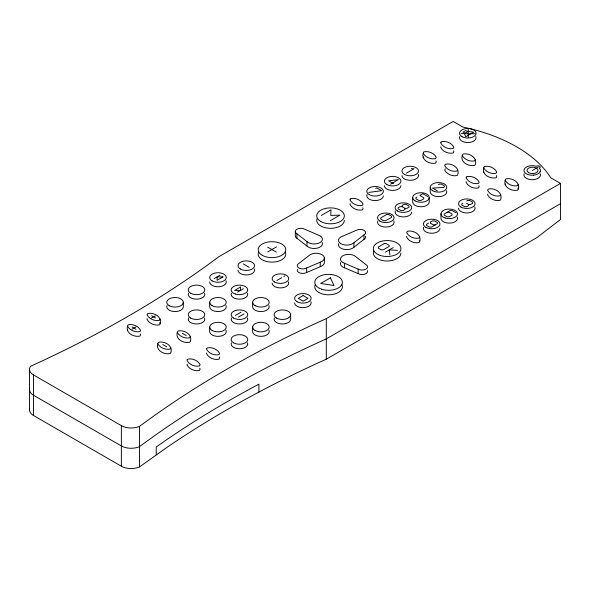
<?xml version="1.0" encoding="UTF-8"?>
<svg xmlns="http://www.w3.org/2000/svg" width="590" height="590" viewBox="0 0 590 590"><rect width="100%" height="100%" fill="white"/><g stroke="black" fill="none" stroke-linecap="round" stroke-linejoin="round"><path stroke-width="0.89" d="M127.521 326.115L128.2 324.817C132.684 323.711 138.517 326.086 140.59 330.282L139.911 331.58C135.42 332.686 129.594 330.312 127.521 326.115C125.294 333.195 134.232 337.458 139.911 336.086L140.59 334.788L140.265 333.903M127.521 330.629L127.639 329.876M147.161 318.615L147.035 319.36C149.108 323.556 154.941 325.923 159.425 324.817L159.986 324.264C162.833 316.904 153.717 312.073 147.714 313.556L147.035 314.854C149.108 319.043 154.941 321.417 159.425 320.311L160.104 319.013M157.773 343.587L158.452 342.288C164.455 340.806 173.563 345.637 170.716 353.004L170.163 353.55C164.485 354.922 155.546 350.667 157.773 343.587C159.846 347.783 165.672 350.15 170.163 349.044L170.842 347.746M177.288 332.318L177.966 331.019C183.969 329.537 193.085 334.368 190.238 341.735L189.678 342.288C183.999 343.66 175.06 339.398 177.288 332.318C179.36 336.514 185.194 338.881 189.678 337.775L190.356 336.477M187.17 364.244L187.045 364.996C189.117 369.193 194.951 371.56 199.435 370.454L200.113 369.156L199.789 368.271M206.684 352.982L206.566 353.727C208.639 357.923 214.465 360.291 218.956 359.185L219.635 357.887L219.31 357.002M350.136 203.675L350.01 204.42C352.082 208.617 357.916 210.991 362.4 209.885L363.079 208.587L362.762 207.702M406.731 236.354L406.613 237.099C408.686 241.295 414.519 243.67 419.003 242.564L419.564 242.011C422.411 234.643 413.295 229.82 407.292 231.295L406.613 232.593C408.686 236.789 414.519 239.164 419.003 238.058L419.682 236.76M423.2 153.157L423.878 151.859C428.37 150.752 434.196 153.12 436.268 157.316L435.59 158.614C431.106 159.72 425.272 157.353 423.2 153.157C420.972 160.237 429.918 164.492 435.59 163.12L436.268 161.822L435.944 160.937M423.2 157.663L423.325 156.918M440.885 146.777L440.767 147.522C442.839 151.719 448.673 154.086 453.157 152.98L453.835 151.682L453.511 150.797M457.737 169.714L457.058 171.012C452.574 172.118 446.741 169.743 444.668 165.547L445.347 164.249C451.35 162.774 460.466 167.604 457.619 174.965L457.058 175.518C452.574 176.624 446.741 174.249 444.668 170.053L445.347 168.755M462.236 155.406L462.914 154.108C468.917 152.633 478.033 157.464 475.186 164.824L474.625 165.377C468.947 166.749 460.008 162.486 462.236 155.406C464.308 159.602 470.142 161.977 474.625 160.871L475.304 159.573M466.262 181.705L466.137 182.45C468.209 186.647 474.043 189.021 478.527 187.915L479.205 186.617L478.881 185.725M483.704 167.803L484.383 166.505C488.867 165.399 494.7 167.774 496.773 171.97L496.094 173.268C491.61 174.367 485.776 172 483.704 167.803C481.477 174.883 490.415 179.146 496.094 177.774L496.773 176.476L496.448 175.584M483.704 172.31L483.822 171.565M487.731 194.103L487.606 194.847C489.678 199.044 495.512 201.411 499.996 200.305L500.556 199.759C503.403 192.392 494.287 187.561 488.284 189.043L487.606 190.341C489.678 194.538 495.512 196.905 499.996 195.799L500.674 194.501M505.173 180.193L505.851 178.903C511.855 177.42 520.97 182.251 518.123 189.611L517.563 190.164C511.884 191.536 502.946 187.281 505.173 180.193C507.245 184.39 513.079 186.765 517.563 185.658L518.241 184.36M505.173 184.707L505.291 183.962M353.934 242.711L364.001 234.879A5.524 3.186 0 0 0 364.001 230.373A5.524 3.186 0 0 0 356.198 230.373L342.62 236.184A8.282 4.779 0 0 0 340.909 243.707A8.282 4.779 0 0 0 353.934 242.711L353.934 247.225A8.282 4.779 0 0 1 343.594 249.245A8.282 4.779 0 0 1 338.763 243.596M353.934 247.225L364.001 239.385A5.524 3.186 0 0 0 365.431 236.31M139.528 466.919L167.317 447.139A1056.365 609.89 0 0 1 258.914 392.055L275.309 383.529A1056.365 609.89 0 0 1 326.3 359.185L537.077 237.49L560.5 219.465L560.5 183.409L550.743 177.774A146.63 84.658 0 0 0 462.914 127.064L453.157 121.429L218.956 256.65A1084.309 626.02 0 0 1 30.547 366.279A13.799 7.965 0 0 0 33.541 374.96L33.541 415.53L121.37 466.233A13.799 7.965 0 0 0 139.528 466.919L139.528 426.356A1056.365 609.89 0 0 1 326.3 318.622L560.5 183.409M321.262 215.461L331.019 209.826L330.776 215.402L339.906 215.136L330.304 220.682M214.148 278.591L220.004 275.213M131.931 329.294L135.833 327.044M151.446 318.032L155.347 315.775M375.727 188.424L376.7 187.863L381.582 190.681L368.809 192.421M267.749 251.93L276.533 246.856M406.23 173.231L414.04 168.725L411.289 168.578M390.558 184.169L398.449 179.611L388.603 180.791L393.486 183.608M237.571 292.116L243.419 288.731M416.901 197.126L415.928 197.687L415.928 198.815L418.856 200.504L420.81 200.504L423.738 198.815L423.738 197.687L419.829 195.438L422.846 193.697L427.728 196.514M438.459 184.677L439.439 184.117L441.386 184.117L444.314 185.806L444.314 186.934L443.341 187.495L432.522 188.114L437.397 190.931M276.88 280.464L281.762 277.647M283.812 276.467L284.786 275.899M235.403 315.473L241.03 312.221M238.331 317.162L243.958 313.91M428.488 223.168L426.541 224.296L426.541 225.424L429.468 227.113L431.415 227.113L437.36 223.684L437.36 222.555L434.432 220.867L432.477 220.867L430.442 222.039L430.442 223.168L433.37 224.856L435.317 224.856M462.767 203.321L461.793 203.889L461.793 205.01L464.721 206.707L466.675 206.707L468.622 205.578L468.622 204.45L466.675 203.321M466.764 201.02L467.737 200.453L469.692 200.453L472.62 202.149L472.62 203.27L470.577 204.45L468.622 204.45M385.358 252.151L393.161 247.645M532.497 170.385L538.353 167.007M560.5 203.69L326.3 338.903A1056.365 609.89 0 0 0 139.528 446.637A13.799 7.965 0 0 1 121.37 445.952L33.541 395.248A13.799 7.965 0 0 1 29.618 388.574M306.667 267.978L320.245 262.167A8.282 4.779 0 0 0 321.956 254.644A8.282 4.779 0 0 0 308.931 255.632L298.865 263.472A5.524 3.186 0 0 0 298.865 267.978A5.524 3.186 0 0 0 306.667 267.978L306.667 272.484A5.524 3.186 0 0 1 300.008 272.993A5.524 3.186 0 0 1 297.434 269.409M306.667 272.484L320.245 266.673A8.282 4.779 0 0 0 324.382 262.535L324.382 258.029M402.078 206.662L400.131 206.662L398.176 207.783L398.176 208.912L401.104 210.601L403.059 210.601L405.005 209.48L405.005 208.351L402.078 206.662L402.078 205.534L404.121 204.354L406.075 204.354L409.003 206.043L409.003 207.171L406.96 208.351L405.005 208.351M447.154 212.304L449.108 212.304L452.036 214L452.036 215.121L449.108 216.81L447.154 216.81L444.226 215.121L444.226 214L450.17 210.564L452.117 210.564L456.026 212.82M461.196 133.606L474.994 133.768M397.505 250.359L389.26 249.902L389.879 254.762M344.575 263.295L358.152 269.106A5.524 3.186 0 0 0 365.955 269.106A5.524 3.186 0 0 0 365.955 264.6L355.888 256.761A8.282 4.779 0 0 0 342.864 255.772A8.282 4.779 0 0 0 344.575 263.295L344.575 267.801L358.152 273.613A5.524 3.186 0 0 0 364.812 274.121A5.524 3.186 0 0 0 367.386 270.537M467.649 131.681L465.694 130.552L463.01 132.101L464.957 133.229M267.602 247.107L276.378 252.173M243.331 263.944L249.187 267.322M182.31 333.276L186.211 335.533M151.593 315.702L155.495 317.958M162.796 344.545L166.697 346.802M132.072 326.971L135.98 329.22M33.541 374.96L121.37 425.67A13.799 7.965 0 0 0 139.528 426.356M296.91 233.751L306.977 241.59A8.282 4.779 0 0 0 320.009 242.579A8.282 4.779 0 0 0 318.29 235.056L304.72 229.244A5.524 3.186 0 0 0 296.91 229.244A5.524 3.186 0 0 0 296.91 233.751L296.91 238.257L306.977 246.096A8.282 4.779 0 0 0 317.317 248.125A8.282 4.779 0 0 0 322.147 242.468M517.917 187.981L518.241 188.866M419.357 240.381L419.682 241.266M159.779 322.634L160.104 323.519M468.18 129.225L468.276 137.197M440.973 213.831L440.973 218.337A8.282 4.779 0 0 0 450.332 223.079A8.282 4.779 0 0 0 457.25 217.098M430.235 187.347L430.235 191.861A8.282 4.779 0 0 0 439.602 196.595A8.282 4.779 0 0 0 446.519 190.622M429.232 197.488L429.232 202.001A8.282 4.779 0 0 1 420.95 206.78A8.282 4.779 0 0 1 412.675 202.001L412.675 197.488M364.001 234.879L364.001 239.385M358.152 269.106L358.152 273.613M326.3 318.622L326.3 359.185M320.245 262.167L320.245 266.673M306.977 241.59L306.977 246.096M295.295 231.501L295.295 236.007A5.524 3.186 0 0 0 296.91 238.257M290.663 314.677L290.663 319.183A8.282 4.779 0 0 1 281.305 323.925A8.282 4.779 0 0 1 274.387 317.951M258.914 392.055L258.914 384.164A1056.365 609.89 0 0 0 167.317 439.255L156.232 446.977L156.232 454.868M252.638 302.286L252.638 306.793A8.282 4.779 0 0 0 261.997 311.527A8.282 4.779 0 0 0 268.915 305.554M252.638 327.074L252.638 331.58A8.282 4.779 0 0 0 261.997 336.322A8.282 4.779 0 0 0 268.915 330.341M209.693 302.286L209.693 306.793A8.282 4.779 0 0 0 219.06 311.527A8.282 4.779 0 0 0 225.977 305.554M209.693 327.074L209.693 331.58A8.282 4.779 0 0 0 219.06 336.322A8.282 4.779 0 0 0 225.977 330.341M183.32 302.286L183.32 306.793A8.282 4.779 0 0 1 173.962 311.527A8.282 4.779 0 0 1 167.044 305.554M121.37 425.67L121.37 466.233M29.5 369.325L29.5 409.895M254.275 268.929A8.282 4.779 0 0 1 247.357 274.911A8.282 4.779 0 0 1 237.999 270.168M439.97 228.478A8.282 4.779 0 0 1 430.604 233.22A8.282 4.779 0 0 1 423.686 227.239M288.429 281.895A8.282 4.779 0 0 1 281.511 287.868A8.282 4.779 0 0 1 272.152 283.126M285.317 252.1A13.799 7.965 0 0 1 271.983 262.13A13.799 7.965 0 0 1 258.656 252.1M344.339 220.358A13.799 7.965 0 0 1 329.331 228.293A13.799 7.965 0 0 1 316.948 218.971M400.935 253.029A13.799 7.965 0 0 1 385.336 260.935A13.799 7.965 0 0 1 373.802 250.971M225.977 280.766A8.282 4.779 0 0 1 219.06 286.74A8.282 4.779 0 0 1 209.693 281.998M247.446 293.156A8.282 4.779 0 0 1 239.444 299.174A8.282 4.779 0 0 1 231.45 293.156M475.791 136.533A8.282 4.779 0 0 1 467.796 142.551A8.282 4.779 0 0 1 459.794 136.533M247.446 317.951A8.282 4.779 0 0 1 239.444 323.969A8.282 4.779 0 0 1 231.45 317.951M204.509 293.156A8.282 4.779 0 0 1 196.507 299.174A8.282 4.779 0 0 1 188.512 293.156M247.446 342.738A8.282 4.779 0 0 1 239.444 348.756A8.282 4.779 0 0 1 231.45 342.738M204.509 317.951A8.282 4.779 0 0 1 196.507 323.969A8.282 4.779 0 0 1 188.512 317.951M540.197 171.41A2.161 1.246 0 0 1 540.197 171.734M540.197 173.718A8.282 4.779 0 0 1 532.202 179.736A8.282 4.779 0 0 1 524.2 173.718M341.912 284.771A13.799 7.965 0 0 1 328.586 294.801A13.799 7.965 0 0 1 315.252 284.771M383.367 195.799A8.282 4.779 0 0 1 374.008 200.541A8.282 4.779 0 0 1 367.091 194.567M344.575 267.801A8.282 4.779 0 0 1 340.718 262.425M400.935 185.658A8.282 4.779 0 0 1 392.652 190.437A8.282 4.779 0 0 1 384.37 185.658M310.871 301.608A8.282 4.779 0 0 1 303.953 307.589A8.282 4.779 0 0 1 294.594 302.847M411.673 212.142A8.282 4.779 0 0 1 402.306 216.877A8.282 4.779 0 0 1 395.389 210.903M393.825 221.044A8.282 4.779 0 0 1 385.823 227.062A8.282 4.779 0 0 1 377.829 221.044M418.214 174.279A8.282 4.779 0 0 1 411.304 180.26A8.282 4.779 0 0 1 401.938 175.518M474.817 206.957A8.282 4.779 0 0 1 467.9 212.938A8.282 4.779 0 0 1 458.541 208.196M33.541 415.53A13.799 7.965 0 0 1 29.618 408.855M187.17 359.738L187.045 360.483C189.117 364.679 194.951 367.054 199.435 365.947L200.113 364.65C198.041 360.453 192.215 358.078 187.723 359.185L187.17 359.738M206.684 348.469L206.566 349.214C208.639 353.41 214.465 355.785 218.956 354.679L219.635 353.381C217.562 349.184 211.729 346.817 207.245 347.916L206.684 348.469M350.136 199.169L350.01 199.914C352.082 204.111 357.916 206.485 362.4 205.379L363.079 204.081C361.014 199.885 355.18 197.51 350.696 198.616L350.136 199.169M440.885 142.264L440.767 143.016C442.839 147.212 448.673 149.58 453.157 148.474L453.835 147.175C451.763 142.979 445.929 140.612 441.445 141.718L440.885 142.264M466.262 177.199L466.137 177.944C468.209 182.14 474.043 184.515 478.527 183.409L479.205 182.111C477.133 177.915 471.307 175.54 466.815 176.646L466.262 177.199M468.283 131.312L464.382 133.561L465.761 136.747L473.571 132.234L468.283 131.312M222.931 276.902L217.076 280.28L217.076 276.902L222.931 276.902M240.491 287.042L234.643 290.42L240.491 290.42L240.491 287.042M386.693 214.487L380.749 217.917L380.749 219.045L383.677 220.734L385.631 220.734L391.568 217.304L391.568 216.176L388.648 214.487L386.693 214.487M384.26 243.596L378.315 247.026L378.315 248.154L381.243 249.843L383.198 249.843L389.142 246.414L389.142 245.285L386.214 243.596L384.26 243.596M330.422 277.831L320.665 283.466L334.006 285.508L330.422 277.831M303.127 295.546L298.252 298.363L303.127 301.18L308.01 298.363L303.127 295.546M528.596 172.641A5.524 3.186 0 0 0 537.829 171.211A5.524 3.186 0 0 0 531.066 167.309A5.524 3.186 0 0 0 528.596 172.641M425.832 227.349A8.282 4.779 0 0 0 439.683 225.21A8.282 4.779 0 0 0 429.542 219.355A8.282 4.779 0 0 0 425.832 227.349M404.364 174.389A8.282 4.779 0 0 0 418.214 172.251A8.282 4.779 0 0 0 408.074 166.395A8.282 4.779 0 0 0 404.364 174.389M212.12 330.452A8.282 4.779 0 0 0 225.977 328.313A8.282 4.779 0 0 0 215.837 322.457A8.282 4.779 0 0 0 212.12 330.452M461.941 136.644A8.282 4.779 0 0 0 475.791 134.498A8.282 4.779 0 0 0 465.65 128.65A8.282 4.779 0 0 0 461.941 136.644M320.776 221.479A13.799 7.965 0 0 0 343.867 217.909A13.799 7.965 0 0 0 326.963 208.152A13.799 7.965 0 0 0 320.776 221.479M533.64 175.156A8.282 4.779 0 0 0 539.371 168.054A2.161 1.246 0 0 0 539.585 166.188A2.161 1.246 0 0 0 536.34 166.306A8.282 4.779 0 0 0 524.045 169.618A8.282 4.779 0 0 0 533.64 175.156M415.102 200.873A8.282 4.779 0 0 0 428.952 198.727A8.282 4.779 0 0 0 418.812 192.871A8.282 4.779 0 0 0 415.102 200.873M460.967 207.068A8.282 4.779 0 0 0 474.817 204.929A8.282 4.779 0 0 0 464.677 199.073A8.282 4.779 0 0 0 460.967 207.068M321.683 289.233A13.799 7.965 0 0 0 342.384 282.33A13.799 7.965 0 0 0 321.683 275.427A13.799 7.965 0 0 0 321.683 289.233M369.237 194.678A8.282 4.779 0 0 0 383.087 192.532A8.282 4.779 0 0 0 372.946 186.676A8.282 4.779 0 0 0 369.237 194.678M380.233 255.426A13.799 7.965 0 0 0 400.935 248.523A13.799 7.965 0 0 0 380.233 241.627A13.799 7.965 0 0 0 380.233 255.426M397.535 211.014A8.282 4.779 0 0 0 411.385 208.867A8.282 4.779 0 0 0 401.244 203.012A8.282 4.779 0 0 0 397.535 211.014M445.111 217.968A8.282 4.779 0 0 0 457.53 213.831A8.282 4.779 0 0 0 445.111 209.693A8.282 4.779 0 0 0 445.111 217.968M379.967 221.154A8.282 4.779 0 0 0 393.825 219.008A8.282 4.779 0 0 0 383.677 213.16A8.282 4.779 0 0 0 379.967 221.154M262.226 255.286A13.799 7.965 0 0 0 285.317 251.716A13.799 7.965 0 0 0 268.413 241.959A13.799 7.965 0 0 0 262.226 255.286M276.526 318.062A8.282 4.779 0 0 0 290.383 315.916A8.282 4.779 0 0 0 280.243 310.06A8.282 4.779 0 0 0 276.526 318.062M190.651 318.062A8.282 4.779 0 0 0 204.509 315.916A8.282 4.779 0 0 0 194.368 310.06A8.282 4.779 0 0 0 190.651 318.062M255.057 305.664A8.282 4.779 0 0 0 268.915 303.518A8.282 4.779 0 0 0 258.774 297.67A8.282 4.779 0 0 0 255.057 305.664M240.425 269.04A8.282 4.779 0 0 0 254.275 266.901A8.282 4.779 0 0 0 244.135 261.046A8.282 4.779 0 0 0 240.425 269.04M255.057 330.452A8.282 4.779 0 0 0 268.915 328.313A8.282 4.779 0 0 0 258.774 322.457A8.282 4.779 0 0 0 255.057 330.452M169.183 305.664A8.282 4.779 0 0 0 183.04 303.518A8.282 4.779 0 0 0 172.9 297.67A8.282 4.779 0 0 0 169.183 305.664M235.307 294.026A8.282 4.779 0 0 0 247.726 289.889A8.282 4.779 0 0 0 235.307 285.752A8.282 4.779 0 0 0 235.307 294.026M212.12 280.877A8.282 4.779 0 0 0 225.977 278.731A8.282 4.779 0 0 0 215.837 272.875A8.282 4.779 0 0 0 212.12 280.877M212.12 305.664A8.282 4.779 0 0 0 225.977 303.518A8.282 4.779 0 0 0 215.837 297.67A8.282 4.779 0 0 0 212.12 305.664M297.021 301.719A8.282 4.779 0 0 0 310.871 299.58A8.282 4.779 0 0 0 300.73 293.724A8.282 4.779 0 0 0 297.021 301.719M233.588 318.062A8.282 4.779 0 0 0 247.446 315.916A8.282 4.779 0 0 0 237.305 310.06A8.282 4.779 0 0 0 233.588 318.062M190.651 293.267A8.282 4.779 0 0 0 204.509 291.128A8.282 4.779 0 0 0 194.368 285.272A8.282 4.779 0 0 0 190.651 293.267M432.662 190.732A8.282 4.779 0 0 0 446.519 188.586A8.282 4.779 0 0 0 436.379 182.73A8.282 4.779 0 0 0 432.662 190.732M386.797 184.53A8.282 4.779 0 0 0 400.654 182.391A8.282 4.779 0 0 0 390.514 176.535A8.282 4.779 0 0 0 386.797 184.53M274.579 281.998A8.282 4.779 0 0 0 288.429 279.859A8.282 4.779 0 0 0 278.288 274.003A8.282 4.779 0 0 0 274.579 281.998M233.588 342.849A8.282 4.779 0 0 0 247.446 340.703A8.282 4.779 0 0 0 237.305 334.847A8.282 4.779 0 0 0 233.588 342.849"/></g></svg>
